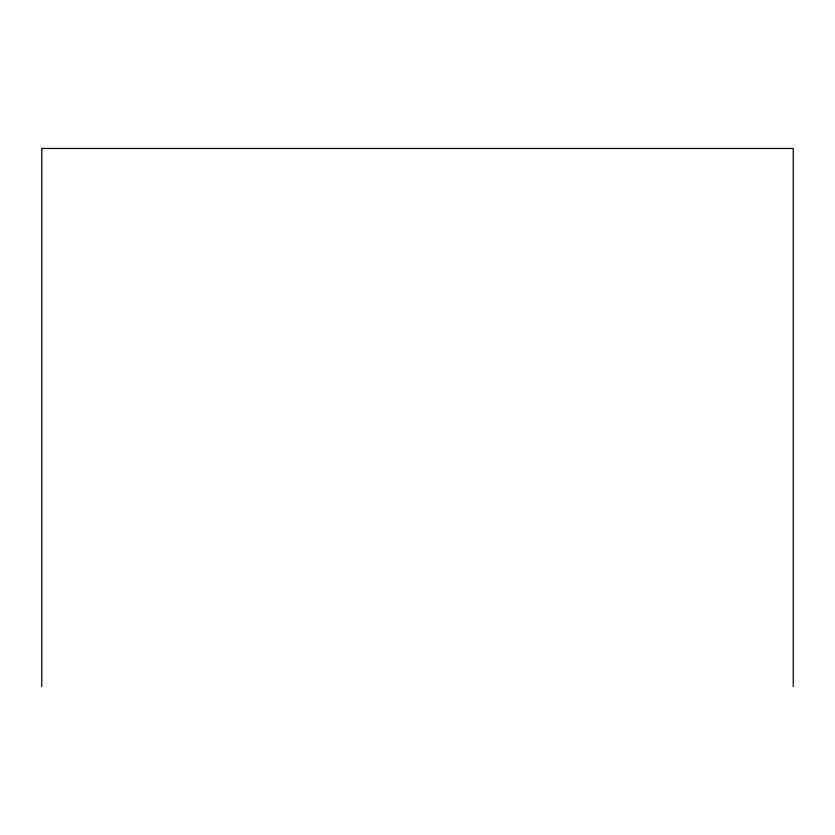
<?xml version="1.0" encoding="UTF-8"?>
<svg xmlns="http://www.w3.org/2000/svg" width="835" height="835" viewBox="0 0 835 835"><rect width="100%" height="100%" fill="white"/><g stroke="black" fill="none" stroke-linecap="round" stroke-linejoin="round"><path stroke-width="1.25" d="M793.25 686.537L793.25 148.463L41.75 148.463L41.75 686.537"/></g></svg>
